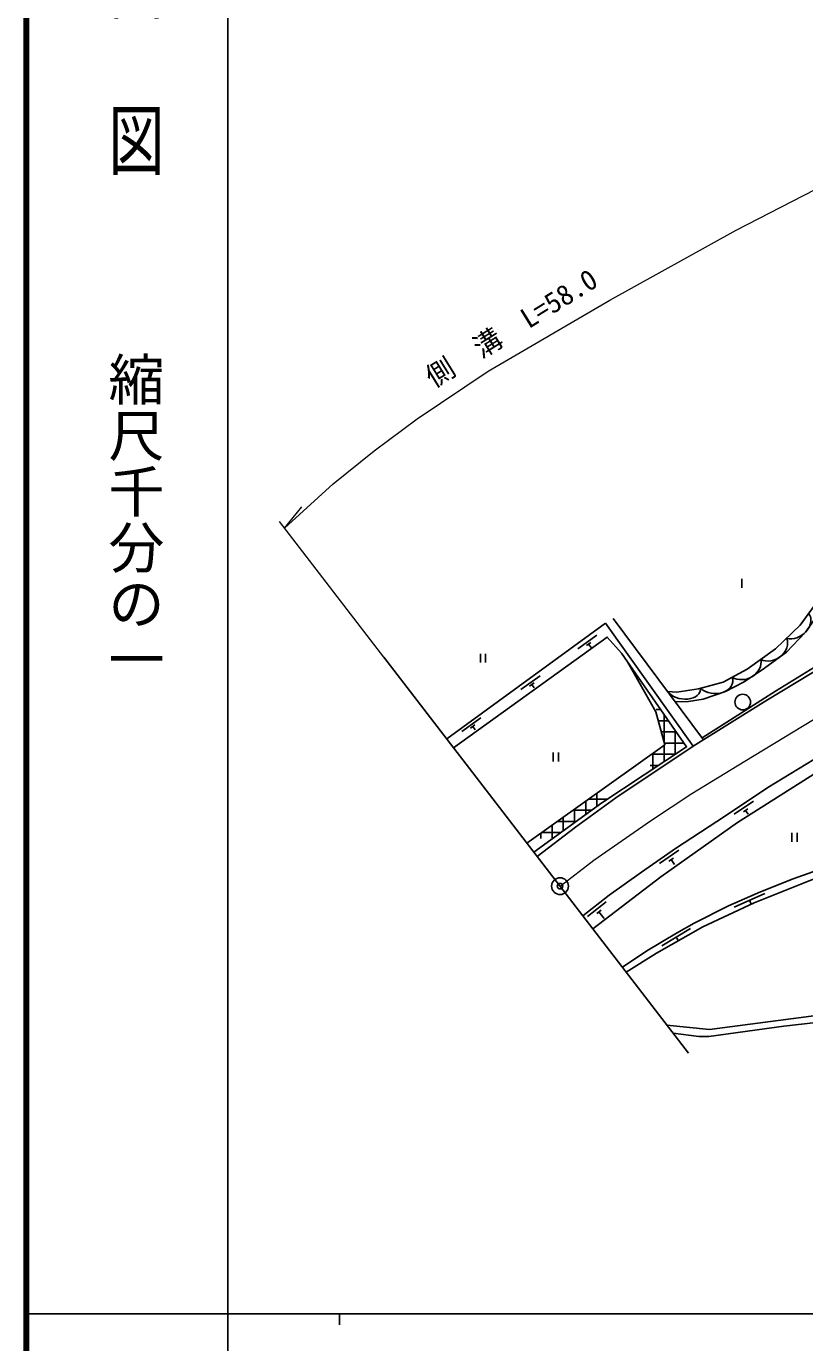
# Model space of a CAD drawing. Units: millimetres, scale not verified. Extents: x 40000 to 680000, y 20000 to 380000.
# Drawn here: x 40000 to 109574, y 202409 to 320063 of the extents above; entities that cross this region are included whole.
import ezdxf
from ezdxf.enums import TextEntityAlignment as Align

# ---------------------------------------------------------------- set-up
doc = ezdxf.new("R2010")
doc.units = ezdxf.units.MM
doc.header["$LTSCALE"] = 1000
doc.header["$PDMODE"] = 32
doc.header["$PDSIZE"] = 500
doc.linetypes.add('CHAIN', pattern=[18.5, 12, -1.5, 3.5, -1.5])
for name, color, linetype, lineweight in [('M-BGD', 7, 'Continuous', 25), ('M-BMK', 2, 'CHAIN', 13), ('M-BMK-OTRS', 5, 'Continuous', 25), ('M-BMK-SRVR', 3, 'Continuous', 25), ('M-STR-HTXT', 7, 'Continuous', 13), ('M-TTL', 2, 'Continuous', 140), ('M-TTL-BAND', 7, 'Continuous', 25)]:
    doc.layers.add(name, color=color, linetype=linetype, lineweight=lineweight)
doc.layers.add('M-OTRS', color=6, linetype='Continuous')
doc.styles.add('@ＭＳ ゴシック', font='')
doc.styles.add('ＭＳ ゴシック', font='')
doc.styles.get('@ＭＳ ゴシック').set_extended_font_data('@MS Gothic')
doc.styles.get('ＭＳ ゴシック').set_extended_font_data('MS Gothic')
pattern_1 = [(90, (0, -0), (-1000, -0), []), (180, (0, -0), (-0, -1000), [])]

msp = doc.modelspace()

# ---------------------------------------------------------------- hatches: boundary and pattern name
at = {"layer": 'M-BGD'}
h = msp.add_hatch(dxfattribs=at)
h.set_pattern_fill('USER', color=256, style=0, pattern_type=2)
h.set_pattern_definition(pattern_1)
h.paths.add_polyline_path([(99025, 255650), (96555, 259208), (96201, 258922), (96278, 258787), (97083, 255847), (95355, 254615), (95995, 253656)])
h = msp.add_hatch(dxfattribs=at)
h.set_pattern_fill('USER', color=256, style=0, pattern_type=2)
h.set_pattern_definition(pattern_1)
h.paths.add_polyline_path([(91438, 250658), (91933, 250984), (91394, 251791), (85790, 247795), (86342, 246968)])

# ---------------------------------------------------------------- linework, layer by layer
for p, q in [((103968, 270668), (103968, 269885)), ((111159, 269285), (109183, 266526)), ((92443, 267148), (100539, 256289)), ((77573, 256380), (91781, 266731)), ((91781, 266731), (99618, 255711)), ((109183, 266526), (106968, 264414)), ((90998, 265634), (89289, 264414)), ((90465, 264995), (90066, 264711)), ((90265, 264853), (90482, 264549)), ((80590, 263979), (80590, 263196)), ((81056, 263979), (81056, 263196)), ((106968, 264414), (104446, 262609)), ((104446, 262609), (102299, 261451)), ((85922, 262010), (84213, 260790)), ((85389, 261371), (84990, 261087)), ((85190, 261229), (85406, 260925)), ((102299, 261451), (100069, 260838)), ((98136, 260565), (97316, 260613)), ((100069, 260838), (98136, 260565)), ((80634, 258255), (78924, 257036)), ((80100, 257617), (79702, 257332)), ((79901, 257475), (80118, 257171)), ((87096, 255144), (87096, 254361)), ((87563, 255144), (87563, 254361)), ((105004, 250819), (103258, 249652)), ((104502, 250122), (104094, 249850)), ((104298, 249986), (104531, 249637)), ((108428, 247971), (108428, 247188)), ((108895, 247971), (108895, 247188)), ((98324, 246428), (96600, 245228)), ((97834, 245722), (97432, 245442)), ((97633, 245582), (97929, 245157)), ((106004, 242554), (103262, 241336)), ((91821, 241799), (90170, 240501)), ((104633, 241945), (104790, 241592)), ((91374, 241066), (90989, 240763)), ((91181, 240915), (91645, 240325)), ((99371, 239424), (96802, 237874)), ((98087, 238649), (98281, 238328))]:
    msp.add_line(p, q, dxfattribs=at)
for points in [[(115984, 280566), (121354, 275264), (125153, 270875), (121851, 269174), (118417, 267400), (115097, 265523), (111212, 263265), (106963, 260643), (102630, 257871), (100410, 256464)], [(98011, 259681), (99189, 259728), (100506, 259929), (102511, 260616), (104114, 261447), (105780, 262532), (107945, 264125), (109661, 265915), (111685, 268783), (113410, 272011), (115538, 276762), (116666, 279892)], [(85670, 245858), (89094, 248478), (92686, 251103), (99618, 255711), (106105, 259783), (111680, 263156), (117172, 266298), (123229, 269612), (127991, 271961), (129461, 272665)], [(142156, 271374), (128526, 265017), (124744, 263090), (110383, 254539), (106295, 252043), (102500, 249506), (98024, 246585), (94988, 244473), (92103, 242402), (89752, 240554)], [(93629, 235516), (96331, 237226), (100483, 239572), (105069, 241723), (110860, 244053), (117534, 246160), (124368, 248013), (127184, 250813), (129671, 254564), (130458, 256532), (130743, 259395), (130830, 262426), (130786, 264956), (140986, 269609)], [(78193, 255574), (91923, 265468), (93208, 264030), (99025, 255650), (91438, 250658), (85362, 246258)], [(93280, 235969), (95477, 237425), (98107, 239011), (99694, 239895), (102760, 241442), (105617, 242711), (108543, 243867), (112972, 245433), (118800, 247224), (123817, 248565), (125702, 250272), (127946, 253445), (129446, 256920), (130148, 259503), (130224, 261559), (130110, 263334), (129871, 264597), (121763, 260116), (117147, 257369), (110383, 253212), (103561, 248888), (96705, 244055), (90646, 239392)], [(84750, 247054), (97083, 255847), (96278, 258787), (93749, 263251)], [(97263, 230795), (101054, 230410), (112658, 231905)], [(97814, 230079), (100120, 229762), (101002, 229783), (107716, 230712), (116117, 231649)]]:
    msp.add_lwpolyline(points, dxfattribs=at)
msp.add_circle((104036, 259665), 700, dxfattribs=at)
for centre, major_axis, ratio, start_param, end_param in [((108640, 266684), (-1325, -883), 0.785726, 0.6175696, 3.1668169), ((106508, 264713), (1425, 712), 0.829372, 3.7255854, 6.2307471), ((104115, 263028), (1480, 598), 0.825008, 3.6852878, 6.1571706), ((101530, 261642), (-1618, 119), 0.75082, 0.7523543, 3.4393548), ((98699, 261016), (-1578, 273), 0.671779, 0.6290818, 3.2863886)]:
    msp.add_ellipse(centre, major_axis=major_axis, ratio=ratio, start_param=start_param, end_param=end_param, dxfattribs=at)
at = {"layer": 'M-BMK'}
msp.add_lwpolyline([(87706, 243212), (90735, 245528), (95780, 249042), (99489, 251487), (104227, 254390), (108552, 256992), (113359, 259930), (116879, 261980), (121024, 264279), (127863, 267904), (132664, 270425), (136739, 272462), (142059, 275017), (175055, 290867), (239899, 322316)], dxfattribs=at)
at = {"layer": 'M-BMK-OTRS'}
msp.add_line((99199, 228279), (71954, 263682), dxfattribs=at)
at = {"layer": 'M-BMK-SRVR'}
msp.add_circle((87706, 243212), 750, dxfattribs=at)
msp.add_circle((87706, 243212), 750, dxfattribs=at)
at = {"layer": 'M-OTRS'}
msp.add_point((87706, 243212), dxfattribs=at)
at = {"layer": 'M-STR-HTXT'}
for p, q in [((63077, 275216), (64640, 277109)), ((71954, 263682), (62618, 275812))]:
    msp.add_line(p, q, dxfattribs=at)
msp.add_lwpolyline([(63077, 275216), (67416, 279186), (71095, 282117), (74928, 284990), (81286, 289255), (92171, 295576), (103438, 301833), (120571, 310648)], dxfattribs=at)
at = {"layer": 'M-TTL'}
msp.add_line((40000, 380000), (40000, 20000), dxfattribs=at)
at = {"layer": 'M-TTL-BAND'}
for p, q in [((58000, 370000), (58000, 20000)), ((40000, 205000), (579000, 205000)), ((68000, 205000), (68000, 204000))]:
    msp.add_line(p, q, dxfattribs=at)

# ---------------------------------------------------------------- texts
at = {"layer": 'M-STR-HTXT', "style": 'ＭＳ ゴシック'}
msp.add_text('側\u3000溝\u3000L=58.0', height=1833, rotation=31.816, dxfattribs=at).set_placement((84120, 291853), align=Align.BOTTOM_CENTER)
at = {"layer": 'M-TTL-BAND', "style": '@ＭＳ ゴシック', "width": 1.4}
msp.add_text('平  面  図', height=3666, rotation=270, dxfattribs=at).set_placement((49777, 306475), align=Align.MIDDLE_RIGHT)
at = {"layer": 'M-TTL-BAND', "style": '@ＭＳ ゴシック'}
msp.add_text('縮尺千分の一', height=3666, rotation=270, dxfattribs=at).set_placement((49777, 261030), align=Align.MIDDLE_RIGHT)

doc.saveas('drawing.dxf')
